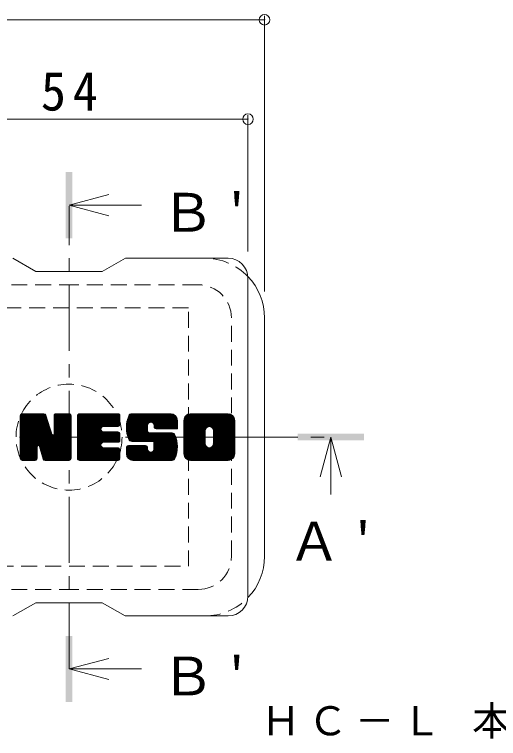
# Model space of a CAD drawing. Units: millimetres on the paper, enlarged 3 times, with parts at other scales. Extents: x -559 to 559, y -405 to 425.
# Drawn here: x -426.6 to -317, y -157.3 to 6.6 of the extents above; entities that cross this region are included whole.
import ezdxf

# ---------------------------------------------------------------- set-up
doc = ezdxf.new("R2010")
doc.units = ezdxf.units.MM
doc.header["$LTSCALE"] = 3
doc.header["$PDMODE"] = 32
doc.header["$PDSIZE"] = 2.4
doc.linetypes.add('CHAIN1', pattern=[8, 5, -1, 1, -1])
doc.linetypes.add('DASHED1', pattern=[1.8, 1.2, -0.6])
for name, color, linetype, lineweight in [('D-4', 7, 'Continuous', 18), ('D-5', 4, 'Continuous', 18), ('D-7', 6, 'Continuous', 9), ('D-8', 4, 'Continuous', 18)]:
    doc.layers.add(name, color=color, linetype=linetype, lineweight=lineweight)
doc.styles.add('ＭＳ ゴシック', font='')
doc.styles.get('ＭＳ ゴシック').set_extended_font_data('MS Gothic')

msp = doc.modelspace()

# ---------------------------------------------------------------- linework, layer by layer
at = {"layer": 'D-4'}
for p, q in [((-458.485, 5.43), (-369.985, 5.43)), ((-369.985, 6.33), (-369.985, -56.07)), ((-373.734, -16.17), (-373.734, -47.07)), ((-454.734, -17.07), (-373.734, -17.07))]:
    msp.add_line(p, q, dxfattribs=at)
for p in [(-369.985, 5.43), (-373.734, -17.07)]:
    msp.add_point(p, dxfattribs=at)
at = {"layer": 'D-5'}
for p, q in [((-414.235, -36.57), (-405.235, -34.17)), ((-414.235, -36.57), (-405.235, -38.97)), ((-414.235, -36.57), (-397.825, -36.57)), ((-354.985, -89.07), (-357.385, -98.07)), ((-354.985, -89.07), (-352.585, -98.07)), ((-354.985, -89.07), (-354.985, -102.043)), ((-414.235, -141.57), (-405.235, -139.17)), ((-414.235, -141.57), (-405.235, -143.97)), ((-414.235, -141.57), (-397.825, -141.57))]:
    msp.add_line(p, q, dxfattribs=at)
at = {"layer": 'D-5', "linetype": 'CHAIN1'}
for p, q in [((-414.235, -141.57), (-414.235, -36.77)), ((-473.484, -89.07), (-355.185, -89.07))]:
    msp.add_line(p, q, dxfattribs=at)
at = {"layer": 'D-5'}
for points in [[(-414.985, -44.07), (-413.485, -44.07), (-414.985, -29.07), (-413.485, -29.07)], [(-362.485, -89.82), (-347.485, -89.82), (-362.485, -88.32), (-347.485, -88.32)], [(-414.985, -149.07), (-413.485, -149.07), (-414.985, -134.07), (-413.485, -134.07)]]:
    msp.add_solid(points, dxfattribs=at)
at = {"layer": 'D-7'}
for p, q in [((-426.984, -48.57), (-421.734, -51.57)), ((-406.734, -51.57), (-401.484, -48.57)), ((-378.234, -48.57), (-401.484, -48.57)), ((-406.734, -51.57), (-421.734, -51.57)), ((-373.734, -125.07), (-373.734, -53.07)), ((-369.985, -116.07), (-369.985, -62.07)), ((-425.273, -88.947), (-420.11, -83.784)), ((-425.273, -88.66), (-420.397, -83.784)), ((-425.273, -88.372), (-420.685, -83.784)), ((-425.273, -88.084), (-420.972, -83.784)), ((-425.273, -87.797), (-421.26, -83.784)), ((-425.273, -87.509), (-421.548, -83.784)), ((-425.273, -87.222), (-421.835, -83.784)), ((-425.273, -86.934), (-422.123, -83.784)), ((-425.273, -86.646), (-422.41, -83.784)), ((-425.273, -86.359), (-422.698, -83.784)), ((-425.273, -86.071), (-422.985, -83.784)), ((-425.273, -85.784), (-423.273, -83.784)), ((-425.273, -85.496), (-423.561, -83.784)), ((-425.273, -85.208), (-423.848, -83.784)), ((-425.273, -84.921), (-424.136, -83.784)), ((-425.273, -84.633), (-424.423, -83.784)), ((-425.273, -84.346), (-424.711, -83.784)), ((-425.273, -89.235), (-419.829, -83.791)), ((-425.273, -89.522), (-419.63, -83.88)), ((-425.273, -89.81), (-419.502, -84.039)), ((-425.273, -84.237), (-425.273, -93.903)), ((-425.273, -90.098), (-419.428, -84.253)), ((-425.273, -90.385), (-419.359, -84.471)), ((-425.273, -90.673), (-419.289, -84.689)), ((-425.273, -90.96), (-419.219, -84.907)), ((-425.273, -91.248), (-419.149, -85.124)), ((-425.189, -83.974), (-425.083, -83.868)), ((-424.82, -83.784), (-419.909, -83.784)), ((-420.779, -91.643), (-413.788, -84.652)), ((-420.713, -91.865), (-413.788, -84.939)), ((-420.648, -92.087), (-413.788, -85.227)), ((-419.478, -84.099), (-418.099, -88.404)), ((-417.634, -87.06), (-414.358, -83.784)), ((-417.634, -86.773), (-414.645, -83.784)), ((-417.634, -86.485), (-414.933, -83.784)), ((-417.634, -86.197), (-415.22, -83.784)), ((-417.634, -85.91), (-415.508, -83.784)), ((-417.634, -85.622), (-415.796, -83.784)), ((-417.634, -85.335), (-416.083, -83.784)), ((-417.634, -85.047), (-416.371, -83.784)), ((-417.634, -84.759), (-416.658, -83.784)), ((-417.634, -84.472), (-416.946, -83.784)), ((-417.634, -87.348), (-414.094, -83.808)), ((-417.634, -87.635), (-413.918, -83.919)), ((-417.634, -87.923), (-413.809, -84.098)), ((-417.634, -84.237), (-417.634, -88.332)), ((-417.634, -88.211), (-413.788, -84.364)), ((-417.63, -84.181), (-417.237, -83.787)), ((-417.181, -83.784), (-414.241, -83.784)), ((-413.788, -84.237), (-413.788, -93.903)), ((-412.322, -92.101), (-404.004, -83.784)), ((-412.322, -91.814), (-404.292, -83.784)), ((-412.322, -91.526), (-404.579, -83.784)), ((-412.322, -91.239), (-404.867, -83.784)), ((-412.322, -90.951), (-405.154, -83.784)), ((-412.322, -90.663), (-405.442, -83.784)), ((-412.322, -90.376), (-405.73, -83.784)), ((-412.322, -90.088), (-406.017, -83.784)), ((-412.322, -89.801), (-406.305, -83.784)), ((-412.322, -89.513), (-406.592, -83.784)), ((-412.322, -89.225), (-406.88, -83.784)), ((-412.322, -88.938), (-407.168, -83.784)), ((-412.322, -88.65), (-407.455, -83.784)), ((-412.322, -88.363), (-407.743, -83.784)), ((-412.322, -88.075), (-408.03, -83.784)), ((-412.322, -87.787), (-408.318, -83.784)), ((-412.322, -87.5), (-408.606, -83.784)), ((-412.322, -87.212), (-408.893, -83.784)), ((-412.322, -86.925), (-409.181, -83.784)), ((-412.322, -86.637), (-409.468, -83.784)), ((-412.322, -86.349), (-409.756, -83.784)), ((-412.322, -86.062), (-410.044, -83.784)), ((-412.322, -85.774), (-410.331, -83.784)), ((-412.322, -85.487), (-410.619, -83.784)), ((-412.322, -85.199), (-410.906, -83.784)), ((-412.322, -84.911), (-411.194, -83.784)), ((-412.322, -84.624), (-411.482, -83.784)), ((-412.322, -84.336), (-411.769, -83.784)), ((-412.322, -93.903), (-412.322, -84.237)), ((-411.869, -83.784), (-403.162, -83.784)), ((-406.623, -86.69), (-403.716, -83.784)), ((-406.287, -86.642), (-403.429, -83.784)), ((-406, -86.642), (-403.142, -83.784)), ((-405.712, -86.642), (-402.922, -83.852)), ((-405.424, -86.642), (-402.778, -83.996)), ((-405.137, -86.642), (-402.709, -84.215)), ((-404.849, -86.642), (-402.709, -84.502)), ((-404.562, -86.642), (-402.709, -84.789)), ((-404.274, -86.642), (-402.709, -85.077)), ((-402.709, -86.189), (-402.709, -84.237)), ((-401.255, -87.074), (-397.964, -83.784)), ((-401.255, -86.787), (-398.252, -83.784)), ((-401.244, -86.488), (-398.54, -83.784)), ((-401.242, -87.349), (-397.677, -83.784)), ((-401.22, -87.615), (-397.389, -83.784)), ((-401.217, -86.173), (-398.827, -83.784)), ((-401.189, -87.871), (-397.102, -83.784)), ((-401.173, -85.842), (-399.115, -83.784)), ((-401.149, -88.119), (-396.814, -83.784)), ((-401.108, -85.489), (-399.402, -83.784)), ((-401.101, -88.359), (-396.527, -83.784)), ((-401.047, -88.592), (-396.239, -83.784)), ((-401.016, -85.109), (-399.69, -83.784)), ((-400.985, -88.818), (-395.951, -83.784)), ((-400.917, -89.038), (-395.664, -83.784)), ((-400.888, -84.695), (-399.978, -83.784)), ((-400.844, -89.251), (-395.376, -83.784)), ((-400.764, -89.459), (-395.089, -83.784)), ((-400.709, -84.228), (-400.332, -83.851)), ((-400.675, -89.658), (-394.801, -83.784)), ((-400.549, -89.82), (-394.513, -83.784)), ((-400.384, -89.942), (-394.226, -83.784)), ((-391.225, -83.784), (-400.021, -83.784)), ((-395.888, -85.734), (-393.938, -83.784)), ((-395.596, -85.729), (-393.651, -83.784)), ((-395.382, -85.803), (-393.363, -83.784)), ((-395.215, -85.923), (-393.075, -83.784)), ((-395.088, -86.084), (-392.788, -83.784)), ((-395.005, -86.289), (-392.5, -83.784)), ((-394.985, -86.556), (-392.213, -83.784)), ((-394.973, -86.832), (-391.925, -83.784)), ((-394.876, -87.023), (-391.637, -83.784)), ((-394.711, -87.145), (-391.35, -83.784)), ((-394.46, -87.182), (-391.07, -83.792)), ((-394.173, -87.182), (-390.828, -83.837)), ((-393.885, -87.182), (-390.616, -83.912)), ((-393.597, -87.182), (-390.427, -84.012)), ((-393.31, -87.182), (-390.26, -84.132)), ((-393.022, -87.182), (-390.113, -84.273)), ((-392.735, -87.182), (-389.985, -84.432)), ((-392.447, -87.182), (-389.878, -84.613)), ((-392.159, -87.182), (-389.793, -84.815)), ((-391.872, -87.182), (-389.736, -85.046)), ((-388.25, -91.9), (-380.133, -83.784)), ((-388.25, -91.613), (-380.421, -83.784)), ((-388.25, -91.325), (-380.709, -83.784)), ((-388.25, -91.038), (-380.996, -83.784)), ((-388.25, -90.75), (-381.284, -83.784)), ((-388.25, -90.462), (-381.571, -83.784)), ((-388.25, -90.175), (-381.859, -83.784)), ((-388.25, -89.887), (-382.147, -83.784)), ((-388.25, -89.6), (-382.434, -83.784)), ((-388.25, -89.312), (-382.722, -83.784)), ((-388.25, -89.025), (-383.009, -83.784)), ((-388.25, -88.737), (-383.297, -83.784)), ((-388.25, -88.449), (-383.585, -83.784)), ((-388.25, -88.162), (-383.872, -83.784)), ((-388.25, -87.874), (-384.16, -83.784)), ((-388.25, -87.587), (-384.447, -83.784)), ((-388.25, -87.299), (-384.735, -83.784)), ((-388.25, -87.011), (-385.023, -83.784)), ((-388.25, -86.724), (-385.31, -83.784)), ((-388.25, -86.436), (-385.598, -83.784)), ((-388.25, -86.149), (-385.885, -83.784)), ((-388.25, -85.861), (-386.173, -83.784)), ((-388.25, -85.573), (-386.461, -83.784)), ((-388.25, -85.286), (-386.748, -83.784)), ((-388.213, -84.961), (-387.073, -83.821)), ((-387.998, -84.458), (-387.576, -84.036)), ((-378.244, -83.784), (-386.74, -83.784)), ((-382.774, -86.712), (-379.846, -83.784)), ((-382.443, -86.669), (-379.558, -83.784)), ((-382.201, -86.715), (-379.271, -83.784)), ((-382.005, -86.806), (-378.983, -83.784)), ((-381.844, -86.933), (-378.695, -83.784)), ((-381.715, -87.091), (-378.408, -83.784)), ((-381.62, -87.284), (-378.125, -83.789)), ((-381.57, -87.521), (-377.878, -83.829)), ((-381.567, -87.806), (-377.662, -83.901)), ((-381.567, -88.093), (-377.471, -83.997)), ((-381.567, -88.381), (-377.301, -84.115)), ((-381.567, -88.669), (-377.151, -84.253)), ((-381.567, -88.956), (-377.02, -84.41)), ((-381.567, -89.244), (-376.91, -84.587)), ((-381.567, -89.531), (-376.822, -84.787)), ((-381.567, -89.819), (-376.761, -85.013)), ((-425.273, -91.536), (-419.08, -85.342)), ((-425.273, -91.823), (-419.01, -85.56)), ((-425.273, -92.111), (-418.94, -85.778)), ((-425.273, -92.398), (-418.87, -85.996)), ((-425.273, -92.686), (-418.801, -86.214)), ((-425.273, -92.974), (-418.731, -86.431)), ((-425.273, -93.261), (-418.661, -86.649)), ((-425.273, -93.549), (-418.591, -86.867)), ((-420.582, -92.309), (-413.788, -85.515)), ((-420.516, -92.531), (-413.788, -85.802)), ((-420.451, -92.753), (-413.788, -86.09)), ((-420.385, -92.975), (-413.788, -86.377)), ((-420.319, -93.197), (-413.788, -86.665)), ((-403.162, -86.642), (-406.381, -86.642)), ((-403.986, -86.642), (-402.709, -85.365)), ((-403.699, -86.642), (-402.709, -85.652)), ((-403.411, -86.642), (-402.709, -85.94)), ((-403.122, -86.64), (-402.711, -86.229)), ((-400.174, -90.02), (-396.459, -86.304)), ((-399.902, -90.035), (-396.476, -86.609)), ((-396.476, -87.654), (-396.476, -86.462)), ((-394.985, -86.729), (-394.985, -86.462)), ((-391.584, -87.182), (-389.715, -85.313)), ((-391.297, -87.182), (-389.715, -85.6)), ((-391.009, -87.182), (-389.715, -85.888)), ((-390.721, -87.182), (-389.715, -86.176)), ((-390.434, -87.182), (-389.715, -86.463)), ((-390.146, -87.182), (-389.715, -86.751)), ((-389.715, -85.294), (-389.715, -87.182)), ((-388.25, -92.846), (-388.25, -85.294)), ((-384.953, -94.356), (-376.735, -86.137)), ((-384.666, -94.356), (-376.735, -86.424)), ((-384.378, -94.356), (-376.735, -86.712)), ((-381.579, -90.693), (-376.735, -85.849)), ((-381.567, -90.106), (-376.735, -85.274)), ((-381.567, -90.394), (-376.735, -85.562)), ((-376.735, -85.294), (-376.735, -92.846)), ((-425.273, -93.836), (-418.522, -87.085)), ((-425.234, -94.085), (-418.452, -87.303)), ((-425.111, -94.25), (-418.382, -87.521)), ((-424.918, -94.345), (-418.312, -87.739)), ((-421.298, -91.012), (-418.242, -87.956)), ((-421.034, -91.036), (-418.173, -88.174)), ((-420.91, -91.199), (-418.103, -88.392)), ((-420.254, -93.419), (-413.788, -86.953)), ((-420.188, -93.641), (-413.788, -87.24)), ((-420.122, -93.862), (-413.788, -87.528)), ((-420.054, -94.082), (-413.788, -87.815)), ((-419.932, -94.247), (-413.788, -88.103)), ((-419.741, -94.344), (-413.788, -88.391)), ((-412.322, -92.389), (-406.966, -87.034)), ((-412.322, -92.677), (-407.008, -87.363)), ((-412.322, -92.964), (-406.937, -87.579)), ((-412.322, -93.252), (-406.811, -87.741)), ((-412.322, -93.539), (-406.637, -87.855)), ((-412.322, -93.827), (-406.403, -87.908)), ((-412.286, -94.079), (-406.116, -87.909)), ((-412.165, -94.245), (-405.828, -87.909)), ((-411.975, -94.343), (-405.541, -87.909)), ((-411.7, -94.356), (-405.253, -87.909)), ((-411.412, -94.356), (-404.965, -87.909)), ((-411.125, -94.356), (-404.678, -87.909)), ((-410.837, -94.356), (-404.39, -87.909)), ((-406.425, -90.231), (-404.103, -87.909)), ((-403.162, -87.909), (-406.381, -87.909)), ((-406.137, -90.231), (-403.815, -87.909)), ((-405.849, -90.231), (-403.527, -87.909)), ((-405.562, -90.231), (-403.24, -87.909)), ((-405.274, -90.231), (-402.987, -87.944)), ((-404.987, -90.231), (-402.82, -88.064)), ((-404.699, -90.231), (-402.722, -88.254)), ((-404.411, -90.231), (-402.709, -88.528)), ((-402.709, -89.778), (-402.709, -88.362)), ((-399.614, -90.035), (-396.476, -86.896)), ((-399.327, -90.035), (-396.476, -87.184)), ((-399.039, -90.035), (-396.476, -87.472)), ((-398.751, -90.035), (-396.465, -87.749)), ((-398.464, -90.035), (-396.372, -87.943)), ((-398.176, -90.035), (-396.208, -88.067)), ((-397.889, -90.035), (-395.961, -88.107)), ((-397.601, -90.035), (-395.673, -88.107)), ((-397.313, -90.035), (-395.386, -88.107)), ((-397.032, -94.356), (-390.799, -88.122)), ((-397.026, -90.035), (-395.098, -88.107)), ((-396.745, -94.356), (-390.589, -88.199)), ((-396.738, -90.035), (-394.81, -88.107)), ((-396.457, -94.356), (-390.423, -88.322)), ((-396.451, -90.035), (-394.523, -88.107)), ((-396.17, -94.356), (-390.297, -88.483)), ((-396.163, -90.035), (-394.235, -88.107)), ((-396.023, -88.107), (-390.95, -88.107)), ((-395.875, -90.035), (-393.948, -88.107)), ((-395.588, -90.035), (-393.66, -88.107)), ((-395.323, -90.057), (-393.372, -88.107)), ((-395.157, -92.193), (-391.072, -88.107)), ((-395.144, -90.167), (-393.085, -88.107)), ((-395.034, -90.344), (-392.797, -88.107)), ((-395.01, -91.758), (-391.359, -88.107)), ((-395.01, -91.471), (-391.647, -88.107)), ((-395.01, -91.183), (-391.934, -88.107)), ((-395.01, -90.896), (-392.222, -88.107)), ((-395.01, -90.608), (-392.51, -88.107)), ((-394.532, -87.182), (-389.715, -87.182)), ((-389.859, -87.182), (-389.715, -87.038)), ((-388.25, -92.188), (-383.374, -87.312)), ((-388.25, -92.476), (-383.418, -87.643)), ((-388.25, -92.763), (-383.418, -87.931)), ((-388.238, -93.038), (-383.418, -88.218)), ((-388.187, -93.276), (-383.418, -88.506)), ((-384.09, -94.356), (-376.735, -87)), ((-383.803, -94.356), (-376.735, -87.287)), ((-383.515, -94.356), (-376.735, -87.575)), ((-383.418, -90.546), (-383.418, -87.593)), ((-383.228, -94.356), (-376.735, -87.862)), ((-382.94, -94.356), (-376.735, -88.15)), ((-382.652, -94.356), (-376.735, -88.438)), ((-381.567, -90.546), (-381.567, -87.593)), ((-420.845, -91.421), (-417.972, -88.548)), ((-419.465, -94.356), (-413.788, -88.678)), ((-419.177, -94.356), (-413.788, -88.966)), ((-418.89, -94.356), (-413.788, -89.253)), ((-418.602, -94.356), (-413.788, -89.541)), ((-418.315, -94.356), (-413.788, -89.829)), ((-418.027, -94.356), (-413.788, -90.116)), ((-404.124, -90.231), (-402.709, -88.816)), ((-403.836, -90.231), (-402.709, -89.103)), ((-403.549, -90.231), (-402.709, -89.391)), ((-403.261, -90.231), (-402.709, -89.679)), ((-395.463, -90.035), (-400.021, -90.035)), ((-395.882, -94.356), (-390.208, -88.682)), ((-395.594, -94.356), (-390.128, -88.89)), ((-395.307, -94.356), (-390.055, -89.103)), ((-395.019, -94.356), (-389.987, -89.323)), ((-394.732, -94.356), (-389.925, -89.549)), ((-394.444, -94.356), (-389.871, -89.782)), ((-394.156, -94.356), (-389.823, -90.022)), ((-388.108, -93.484), (-383.418, -88.794)), ((-388.006, -93.669), (-383.418, -89.081)), ((-387.882, -93.833), (-383.418, -89.369)), ((-387.739, -93.978), (-383.418, -89.656)), ((-387.576, -94.103), (-383.418, -89.944)), ((-382.365, -94.356), (-376.735, -88.725)), ((-382.077, -94.356), (-376.735, -89.013)), ((-381.79, -94.356), (-376.735, -89.3)), ((-381.502, -94.356), (-376.735, -89.588)), ((-381.214, -94.356), (-376.735, -89.876)), ((-380.927, -94.356), (-376.735, -90.163)), ((-424.642, -94.356), (-421.459, -91.173)), ((-424.354, -94.356), (-421.48, -91.482)), ((-424.066, -94.356), (-421.48, -91.769)), ((-421.48, -93.903), (-421.48, -91.282)), ((-420.072, -94.031), (-420.911, -91.199)), ((-417.739, -94.356), (-413.788, -90.404)), ((-417.452, -94.356), (-413.788, -90.691)), ((-417.164, -94.356), (-413.788, -90.979)), ((-416.877, -94.356), (-413.788, -91.267)), ((-416.589, -94.356), (-413.788, -91.554)), ((-410.549, -94.356), (-407.014, -90.82)), ((-410.262, -94.356), (-406.974, -91.068)), ((-409.974, -94.356), (-406.867, -91.248)), ((-409.687, -94.356), (-406.711, -91.38)), ((-409.399, -94.356), (-406.501, -91.457)), ((-409.111, -94.356), (-406.222, -91.466)), ((-408.824, -94.356), (-405.934, -91.466)), ((-408.536, -94.356), (-405.647, -91.466)), ((-408.249, -94.356), (-405.359, -91.466)), ((-407.961, -94.356), (-405.071, -91.466)), ((-407.673, -94.356), (-404.784, -91.466)), ((-407.386, -94.356), (-404.496, -91.466)), ((-407.098, -94.356), (-404.209, -91.466)), ((-406.811, -94.356), (-403.921, -91.466)), ((-406.523, -94.356), (-403.633, -91.466)), ((-403.162, -90.231), (-406.397, -90.231)), ((-403.199, -91.466), (-406.397, -91.466)), ((-406.235, -94.356), (-403.346, -91.466)), ((-405.948, -94.356), (-403.075, -91.483)), ((-405.66, -94.356), (-402.891, -91.587)), ((-405.373, -94.356), (-402.776, -91.758)), ((-401.257, -92.828), (-399.415, -90.986)), ((-401.257, -92.54), (-399.702, -90.986)), ((-401.257, -92.253), (-399.99, -90.986)), ((-401.257, -91.965), (-400.278, -90.986)), ((-401.257, -91.677), (-400.565, -90.986)), ((-401.257, -91.439), (-401.257, -92.846)), ((-401.254, -91.387), (-400.856, -90.989)), ((-401.236, -93.095), (-399.127, -90.986)), ((-401.178, -93.325), (-398.84, -90.986)), ((-401.094, -93.528), (-398.552, -90.986)), ((-400.986, -93.708), (-398.264, -90.986)), ((-400.858, -93.867), (-397.977, -90.986)), ((-400.804, -90.986), (-396.903, -90.986)), ((-400.711, -94.008), (-397.689, -90.986)), ((-400.544, -94.128), (-397.402, -90.986)), ((-400.355, -94.227), (-397.114, -90.986)), ((-400.143, -94.303), (-396.832, -90.992)), ((-399.9, -94.348), (-396.63, -91.077)), ((-399.621, -94.356), (-396.499, -91.234)), ((-399.333, -94.356), (-396.45, -91.472)), ((-399.045, -94.356), (-396.45, -91.76)), ((-396.45, -91.439), (-396.45, -91.757)), ((-395.01, -90.488), (-395.01, -91.757)), ((-393.869, -94.356), (-389.783, -90.27)), ((-393.581, -94.356), (-389.752, -90.526)), ((-393.294, -94.356), (-389.729, -90.791)), ((-393.006, -94.356), (-389.717, -91.067)), ((-392.718, -94.356), (-389.716, -91.354)), ((-392.431, -94.356), (-389.728, -91.653)), ((-387.393, -94.207), (-383.418, -90.232)), ((-387.186, -94.288), (-383.418, -90.519)), ((-386.952, -94.341), (-383.388, -90.777)), ((-386.679, -94.356), (-383.307, -90.984)), ((-386.391, -94.356), (-383.19, -91.154)), ((-386.104, -94.356), (-383.04, -91.292)), ((-385.816, -94.356), (-382.857, -91.397)), ((-385.528, -94.356), (-382.634, -91.461)), ((-385.241, -94.356), (-382.345, -91.46)), ((-380.639, -94.356), (-376.735, -90.451)), ((-380.352, -94.356), (-376.735, -90.738)), ((-380.064, -94.356), (-376.735, -91.026)), ((-379.776, -94.356), (-376.735, -91.314)), ((-379.489, -94.356), (-376.735, -91.601)), ((-423.779, -94.356), (-421.48, -92.057)), ((-423.491, -94.356), (-421.48, -92.345)), ((-423.204, -94.356), (-421.48, -92.632)), ((-422.916, -94.356), (-421.48, -92.92)), ((-422.628, -94.356), (-421.48, -93.207)), ((-416.301, -94.356), (-413.788, -91.842)), ((-416.014, -94.356), (-413.788, -92.129)), ((-415.726, -94.356), (-413.788, -92.417)), ((-415.439, -94.356), (-413.788, -92.705)), ((-415.151, -94.356), (-413.788, -92.992)), ((-414.863, -94.356), (-413.788, -93.28)), ((-405.085, -94.356), (-402.746, -92.017)), ((-404.797, -94.356), (-402.746, -92.304)), ((-404.51, -94.356), (-402.746, -92.592)), ((-404.222, -94.356), (-402.746, -92.879)), ((-403.935, -94.356), (-402.746, -93.167)), ((-402.746, -93.903), (-402.746, -91.919)), ((-398.758, -94.356), (-396.406, -92.004)), ((-398.47, -94.356), (-396.305, -92.19)), ((-398.183, -94.356), (-396.161, -92.334)), ((-397.895, -94.356), (-395.974, -92.434)), ((-397.607, -94.356), (-395.729, -92.477)), ((-397.32, -94.356), (-395.295, -92.33)), ((-392.143, -94.356), (-389.755, -91.967)), ((-391.856, -94.356), (-389.799, -92.299)), ((-391.568, -94.356), (-389.864, -92.652)), ((-391.28, -94.356), (-389.956, -93.032)), ((-390.993, -94.356), (-390.084, -93.447)), ((-379.201, -94.356), (-376.735, -91.889)), ((-378.914, -94.356), (-376.735, -92.176)), ((-378.626, -94.356), (-376.735, -92.464)), ((-378.338, -94.356), (-376.735, -92.752)), ((-378.036, -94.341), (-376.749, -93.054)), ((-421.933, -94.356), (-424.82, -94.356)), ((-422.341, -94.356), (-421.48, -93.495)), ((-422.053, -94.356), (-421.48, -93.783)), ((-421.703, -94.292), (-421.543, -94.133)), ((-414.241, -94.356), (-419.638, -94.356)), ((-414.576, -94.356), (-413.788, -93.567)), ((-414.288, -94.356), (-413.788, -93.855)), ((-411.869, -94.356), (-403.199, -94.356)), ((-403.647, -94.356), (-402.746, -93.455)), ((-403.359, -94.356), (-402.746, -93.742)), ((-403.045, -94.328), (-402.773, -94.057)), ((-390.95, -94.356), (-399.747, -94.356)), ((-390.637, -94.288), (-390.263, -93.914)), ((-378.244, -94.356), (-386.74, -94.356)), ((-377.635, -94.227), (-376.863, -93.455)), ((-421.734, -126.57), (-426.931, -129.57)), ((-406.734, -126.57), (-421.734, -126.57)), ((-406.734, -126.57), (-401.538, -129.57)), ((-378.234, -129.57), (-401.538, -129.57))]:
    msp.add_line(p, q, dxfattribs=at)
at = {"layer": 'D-7', "linetype": 'DASHED1'}
for p, q in [((-383.484, -48.57), (-401.484, -48.57)), ((-443.484, -54.57), (-414.235, -54.57)), ((-384.984, -54.57), (-414.235, -54.57)), ((-377.484, -116.07), (-377.484, -62.07)), ((-443.484, -123.57), (-414.235, -123.57)), ((-384.984, -123.57), (-414.235, -123.57)), ((-383.484, -129.57), (-401.538, -129.57))]:
    msp.add_line(p, q, dxfattribs=at)
for centre, radius, start, end in [((-383.484, -62.07), 13.5, 43.84658, 90), ((-384.984, -62.07), 7.5, 0, 90), ((-384.984, -116.07), 7.5, 270, 0), ((-383.484, -116.07), 13.5, 270, 316.15339)]:
    msp.add_arc(centre, radius, start, end, dxfattribs=at)
at = {"layer": 'D-7'}
for centre, radius, start, end in [((-378.234, -53.07), 4.5, 0, 90), ((-383.484, -62.07), 13.5, 0, 43.84658), ((-424.82, -84.237), 0.453, 90, 180), ((-419.909, -84.237), 0.453, 17.75635, 90), ((-417.181, -84.237), 0.453, 90, 180), ((-414.241, -84.237), 0.453, 0, 90), ((-411.869, -84.237), 0.453, 90, 180), ((-403.162, -84.237), 0.453, 0, 90), ((-394.409, -86.909), 6.848, 157.10112, 202.89888), ((-400.021, -84.539), 0.755, 90, 157.10112), ((-391.225, -85.294), 1.51, 0, 90), ((-386.74, -85.294), 1.51, 90, 180), ((-378.244, -85.294), 1.51, 0, 90), ((-406.381, -87.275), 0.633, 90, 270), ((-403.162, -86.189), 0.453, 270, 0), ((-395.73, -86.462), 0.745, 0, 180), ((-394.532, -86.729), 0.453, 180, 270), ((-382.492, -87.593), 0.925, 0, 180), ((-417.872, -88.332), 0.238, 197.75635, 0), ((-403.162, -88.362), 0.453, 0, 90), ((-396.023, -87.654), 0.453, 180, 270), ((-390.95, -88.862), 0.755, 22.90802, 90), ((-403.162, -89.778), 0.453, 270, 0), ((-400.021, -89.28), 0.755, 202.89888, 270), ((-395.463, -90.488), 0.453, 0, 90), ((-396.557, -91.231), 6.841, 337.09198, 22.90802), ((-421.189, -91.282), 0.291, 16.48875, 180), ((-406.397, -90.848), 0.618, 90, 270), ((-403.199, -91.919), 0.453, 0, 90), ((-400.804, -91.439), 0.453, 90, 180), ((-396.903, -91.439), 0.453, 0, 90), ((-395.73, -91.757), 0.72, 180, 0), ((-382.492, -90.546), 0.925, 180, 0), ((-399.747, -92.846), 1.51, 180, 270), ((-386.74, -92.846), 1.51, 180, 270), ((-378.244, -92.846), 1.51, 270, 0), ((-424.82, -93.903), 0.453, 180, 270), ((-421.933, -93.903), 0.453, 270, 0), ((-419.638, -93.903), 0.453, 196.48875, 270), ((-414.241, -93.903), 0.453, 270, 0), ((-411.869, -93.903), 0.453, 180, 270), ((-403.199, -93.903), 0.453, 270, 0), ((-390.95, -93.601), 0.755, 270, 337.09198), ((-383.484, -116.07), 13.5, 316.15339, 0), ((-378.234, -125.07), 4.5, 270, 0)]:
    msp.add_arc(centre, radius, start, end, dxfattribs=at)
at = {"layer": 'D-8', "linetype": 'DASHED1'}
msp.add_line((-387.235, -59.82), (-441.235, -59.82), dxfattribs=at)
msp.add_lwpolyline([(-441.235, -118.32), (-387.235, -118.32), (-387.235, -59.82)], dxfattribs=at)
msp.add_circle((-414.235, -89.07), 12, dxfattribs=at)

# ---------------------------------------------------------------- texts
at = {"layer": 'D-4', "color": 2, "insert": (-420.609, -15.27), "char_height": 8.798, "attachment_point": 7, "style": 'ＭＳ ゴシック'}
msp.add_mtext('\\T1.27;\\W0.95;54', dxfattribs=at)
at = {"layer": 'D-4', "insert": (-370.8, -157.319), "char_height": 6.598, "attachment_point": 7, "style": 'ＭＳ ゴシック'}
msp.add_mtext('\\T1.18;ＨＣ－Ｌ\\~本体', dxfattribs=at)
at = {"layer": 'D-5', "color": 2, "char_height": 8.798, "attachment_point": 7, "style": 'ＭＳ ゴシック'}
for s, insert in [("\\T1.17;Ｂ'", (-393.325, -42.57)), ("\\T1.17;Ａ'", (-364.735, -117.043)), ("\\T1.17;Ｂ'", (-393.325, -147.57))]:
    msp.add_mtext(s, dxfattribs=dict(at, insert=insert))

doc.saveas('drawing.dxf')
